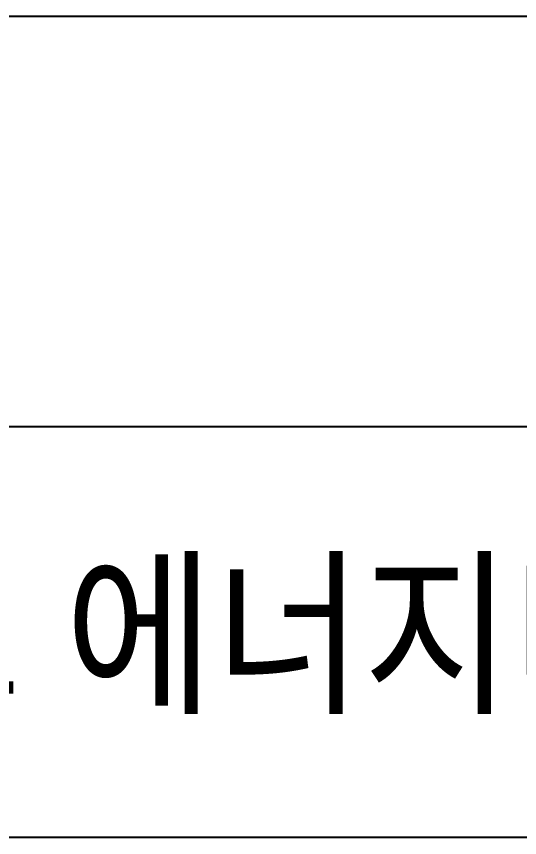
# Model space of a CAD drawing. Header units: feet. Extents: x 1 to 168002, y -59383 to 29717.
# Drawn here: x 37937 to 38815, y 2930 to 4363 of the extents above; entities that cross this region are included whole.
import ezdxf
from ezdxf.enums import TextEntityAlignment as Align

# ---------------------------------------------------------------- set-up
doc = ezdxf.new("R2010")
doc.units = ezdxf.units.FT
doc.header["$LTSCALE"] = 50
doc.header["$MEASUREMENT"] = 0
doc.linetypes.add('CONTINU', pattern=[0])
doc.layers.get('0').update_dxf_attribs({"linetype": 'CONTINUOUS'})
doc.layers.add('Border', color=7, linetype='CONTINUOUS', lineweight=0)
doc.layers.add('TEXT', color=7, linetype='CONTINUOUS')
doc.styles.add('HY견고딕', font='', dxfattribs={"width": 0.85})
doc.styles.get('HY견고딕').set_extended_font_data('Dotum')

# ---------------------------------------------------------------- blocks, each defined once
blk = doc.blocks.new('FORMAT')
at = {"layer": 'Border', "color": 0, "linetype": 'Continuous', "lineweight": 25}
for p, q in [((41000, 4346.5), (33000, 4346.5)), ((41000, 3629.8), (33000, 3629.8)), ((41000, 2913.1), (33000, 2913.1)), ((41000, 2913.1), (33000, 2913.1))]:
    blk.add_line(p, q, dxfattribs=at)
blk = doc.blocks.new('TITLE')
at = {"xscale": 0.01, "yscale": 0.01, "zscale": 0.01}
blk.add_blockref('FORMAT', (0, 0), dxfattribs=at)
at = {"layer": 'TEXT', "color": 7, "style": 'HY견고딕', "width": 0.9}
blk.add_text('대부도 친환경 탄소제로 에너지타운 조성사업', height=2.304, dxfattribs=at).set_placement((378.148, 32.714), align=Align.MIDDLE)

msp = doc.modelspace()

# ---------------------------------------------------------------- block references
at = {"color": 7, "linetype": 'CONTINU', "ltscale": 100, "xscale": 100, "yscale": 100, "zscale": 100}
msp.add_blockref('TITLE', (1.4, 16.7, 0.1), dxfattribs=at)

doc.saveas('drawing.dxf')
